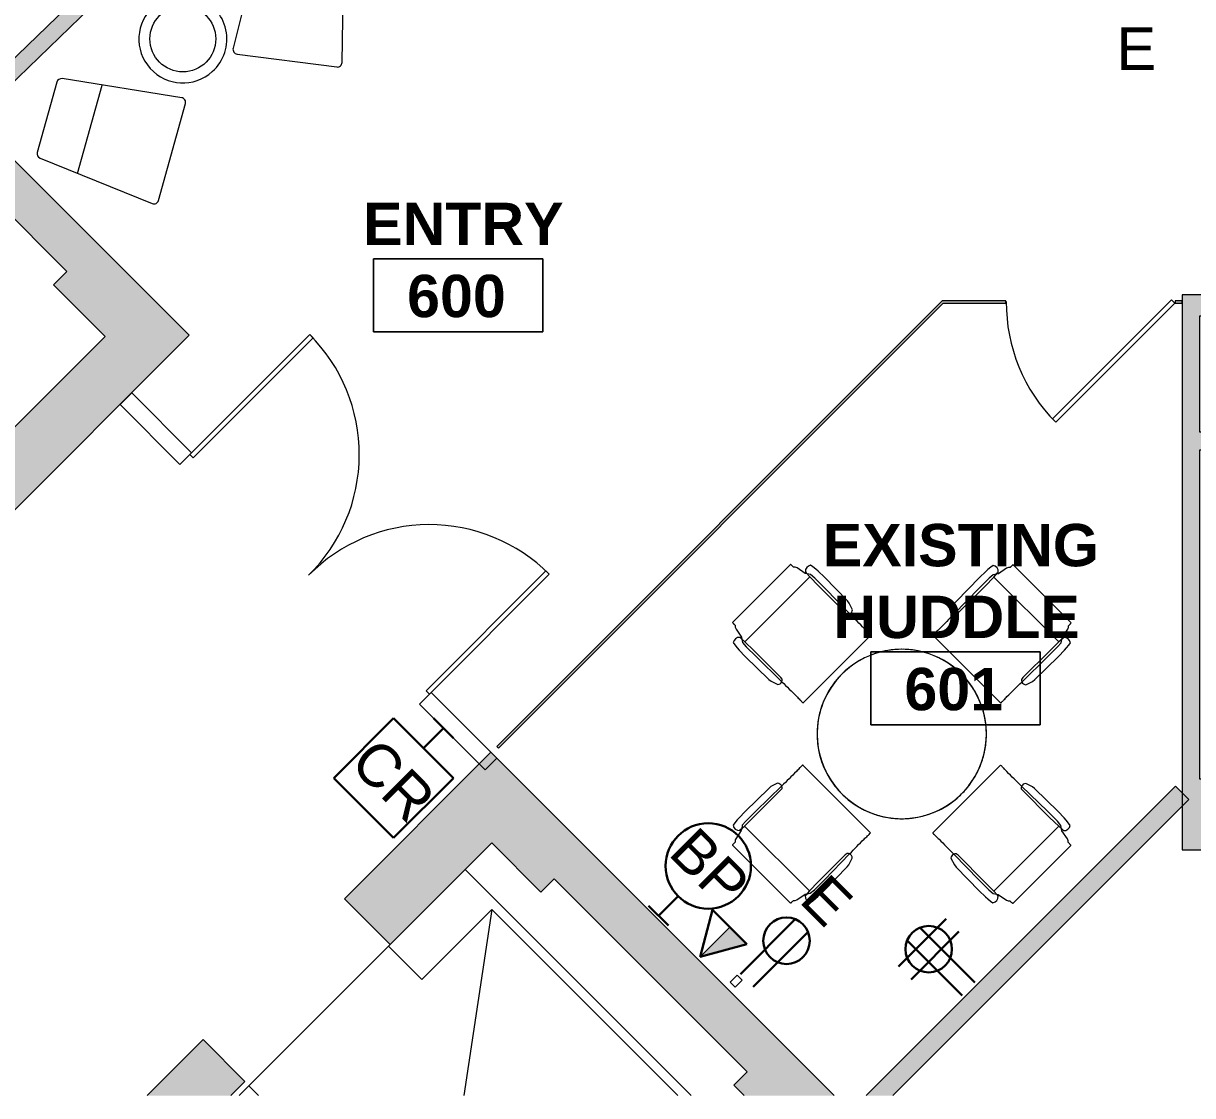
# Model space of a CAD drawing. Header units: inches. Extents: x 385 to 2249, y -1773 to -36.
# Drawn here: x 812.5 to 1061.1, y -1772.6 to -1544.8 of the extents above; entities that cross this region are included whole.
import ezdxf

# ---------------------------------------------------------------- set-up
doc = ezdxf.new("R2010")
doc.units = ezdxf.units.IN
doc.header["$MEASUREMENT"] = 0
for name, color, linetype, lineweight in [('A-ANNO-NOTE', 131, 'Continuous', 30), ('A-AREA-IDEN', 2, 'Continuous', 9), ('A-DETL', 90, 'Continuous', 9), ('A-DOOR', 31, 'Continuous', 13), ('A-WALL', 113, 'Continuous', 13), ('A-WALL-PATT', 111, 'Continuous', 13), ('E-ELEC-FIXT', 91, 'Continuous', 9), ('I-FURN', 30, 'Continuous', 9), ('I-WALL', 2, 'Continuous', 13)]:
    doc.layers.add(name, color=color, linetype=linetype, lineweight=lineweight)
doc.styles.add('Swis721 Lt BT', font='swissl.ttf', dxfattribs={"height": 9.000000000000002})
doc.styles.add('Swis721 Lt BT_B', font='', dxfattribs={"height": 8.999999999999991})
doc.styles.get('Swis721 Lt BT_B').set_extended_font_data('Swis721 Lt BT', bold=True)

# ---------------------------------------------------------------- blocks, each defined once
blk = doc.blocks.new('Walls 10 - Walls 10-5024447-Level 6 POWER _ SIGNAL')
at = {"layer": 'A-WALL', "lineweight": 9}
h = blk.add_hatch(color=7, dxfattribs=at)
h.paths.add_polyline_path([(1226.728588893021, -1742.890500106927), (1330.204015810632, -1742.890500106927), (1330.204015810632, -1718.890500106926), (1328.481585320897, -1718.890500106926), (1328.453847912416, -1602.446514010015), (1120.789588903711, -1602.446514010015), (1120.789588903711, -1606.946514010016), (1125.457215602626, -1606.946514010015), (1125.457215602626, -1613.446494810887), (1295.454015810631, -1613.446494810887), (1295.454015810631, -1705.422367361874), (1062.639057060287, -1705.422367361874), (1062.639057060288, -1635.391104591371), (1073.889057060284, -1635.39110459137), (1073.889057060284, -1606.946514010015), (1081.789588903711, -1606.946514010015), (1081.789588903711, -1602.446514010015), (1058.889057060288, -1602.446514010015), (1058.889057060288, -1708.282285062195), (1060.30327062266, -1709.696498624569), (1058.889057060288, -1711.110712186942), (1058.889057060288, -1720.422367361874), (1219.481585320899, -1720.422367361874), (1219.503839832074, -1742.890500106927), (1221.481585320897, -1742.890500106927)], flags=0)
h.paths.add_polyline_path([(1221.481585320897, -1736.890500106923), (1221.481585320896, -1718.890500106926), (1324.204015810632, -1718.890500106926), (1324.204015810632, -1736.890500106923), (1226.728588893021, -1736.890500106923)], flags=0)
h.paths.add_polyline_path([(1324.731585320898, -1706.922367361874), (1299.204015810631, -1706.922367361874), (1299.204015810631, -1615.946322018862), (1324.731585320898, -1615.946322018862)], flags=0)
h.paths.add_polyline_path([(1062.639057060288, -1631.641104591371), (1062.639057060288, -1606.946514010015), (1070.139057060284, -1606.946514010015), (1070.139057060284, -1631.64110459137)], flags=0)
h.paths.add_polyline_path([(1324.204015810632, -1612.196322018862), (1299.204015810631, -1612.196322018862), (1299.204015810631, -1606.946514010016), (1324.731585320898, -1606.946514010016), (1324.731585320898, -1612.196322018862)], flags=0)
at = {"layer": 'A-WALL', "color": 8, "lineweight": 20}
for p, q in [((1058.889057060286, -1602.446514010013), (1058.889057060286, -1720.422367361872)), ((1081.78958890371, -1602.446514010013), (1058.889057060286, -1602.446514010013)), ((1081.78958890371, -1606.946514010014), (1081.78958890371, -1602.446514010013)), ((1125.075222139082, -1602.446514010013), (1120.78958890371, -1602.446514010013)), ((1120.78958890371, -1602.446514010013), (1120.78958890371, -1606.946514010014)), ((1328.481585320896, -1602.446514010014), (1125.075222139082, -1602.446514010013)), ((1328.481585320896, -1718.890500106924), (1328.481585320896, -1602.446514010014)), ((1062.639057060286, -1631.641104591369), (1062.639057060286, -1606.946514010013)), ((1062.639057060286, -1606.946514010013), (1070.139057060283, -1606.946514010013)), ((1070.139057060283, -1606.946514010013), (1070.139057060283, -1631.641104591369)), ((1073.889057060283, -1635.391104591369), (1073.889057060283, -1606.946514010014)), ((1073.889057060283, -1606.946514010014), (1081.78958890371, -1606.946514010014)), ((1120.78958890371, -1606.946514010014), (1125.457215602624, -1606.946514010014)), ((1125.457215602624, -1606.946514010014), (1125.457215602624, -1613.446494810884)), ((1299.20401581063, -1612.196322018861), (1299.20401581063, -1606.946514010014)), ((1299.20401581063, -1606.946514010014), (1324.731585320896, -1606.946514010014)), ((1324.731585320896, -1606.946514010014), (1324.731585320896, -1612.196322018861)), ((1324.731585320896, -1612.196322018861), (1299.20401581063, -1612.196322018861)), ((1125.457215602624, -1613.446494810884), (1295.45401581063, -1613.446494810885)), ((1295.45401581063, -1613.446494810885), (1295.45401581063, -1705.422367361873)), ((1299.20401581063, -1706.922367361872), (1299.20401581063, -1615.946322018861)), ((1299.20401581063, -1615.946322018861), (1324.731585320896, -1615.946322018861)), ((1324.731585320896, -1615.946322018861), (1324.731585320896, -1706.922367361872)), ((1070.139057060283, -1631.641104591369), (1062.639057060286, -1631.641104591369)), ((1062.639057060286, -1705.422367361872), (1062.639057060286, -1635.391104591369)), ((1062.639057060286, -1635.391104591369), (1073.889057060283, -1635.391104591369)), ((1295.45401581063, -1705.422367361873), (1062.639057060286, -1705.422367361872)), ((1324.731585320896, -1706.922367361872), (1299.20401581063, -1706.922367361872)), ((1221.481585320896, -1736.890500106921), (1221.481585320896, -1718.890500106924)), ((1221.481585320896, -1718.890500106924), (1324.20401581063, -1718.890500106924)), ((1324.20401581063, -1718.890500106924), (1324.20401581063, -1736.890500106921)), ((1330.20401581063, -1718.890500106924), (1328.481585320896, -1718.890500106924)), ((1330.20401581063, -1742.890500106925), (1330.20401581063, -1718.890500106924)), ((1058.889057060286, -1720.422367361872), (1062.639057060286, -1720.422367361872)), ((1062.639057060286, -1720.422367361872), (1219.481585320896, -1720.422367361872)), ((1219.481585320896, -1720.422367361872), (1219.481585320896, -1742.890500106925)), ((1324.20401581063, -1736.890500106921), (1221.481585320896, -1736.890500106921)), ((1219.481585320896, -1742.890500106925), (1330.20401581063, -1742.890500106925))]:
    blk.add_line(p, q, dxfattribs=at)
at = {"layer": 'A-WALL', "lineweight": 9}
for p, q in [((1081.78958890371, -1602.446514010013), (1120.78958890371, -1602.446514010013)), ((1120.78958890371, -1606.946514010014), (1081.78958890371, -1606.946514010014))]:
    blk.add_line(p, q, dxfattribs=at)
blk = doc.blocks.new('Walls 27 - Walls 27-5057189-Level 6 POWER _ SIGNAL')
at = {"layer": 'A-WALL', "lineweight": 9}
blk.add_hatch(color=7, dxfattribs=at).paths.add_polyline_path([(540.0925159874893, -1772.637812262572), (541.2780831193298, -1772.637812262572), (766.2615668435, -1547.654328538402), (777.5752753424845, -1558.968037037386), (780.4037024672288, -1556.139609912642), (821.7694650840562, -1597.50537252947), (818.9410379593122, -1600.333799654214), (829.901177150289, -1611.293938845191), (795.2529448721546, -1645.942171123325), (804.0917796369858, -1654.781005888157), (847.8125793073053, -1611.060206217838), (807.7462220185754, -1570.993848929108), (809.9872403028437, -1568.75283064484), (769.4435375061835, -1528.209127848179), (743.9002067089164, -1553.752458645446), (746.3749674731907, -1556.227219409721), (529.9643746203387, -1772.637812262572)], flags=0)
at = {"layer": 'A-WALL', "color": 8, "lineweight": 20}
for p, q in [((780.4037024672281, -1556.13960991264), (821.7694650840555, -1597.505372529468)), ((847.8125793073043, -1611.060206217836), (807.7462220185744, -1570.993848929106)), ((821.7694650840555, -1597.505372529468), (818.9410379593112, -1600.333799654212)), ((818.9410379593112, -1600.333799654212), (829.9011771502879, -1611.293938845189)), ((829.9011771502879, -1611.293938845189), (795.2529448721539, -1645.942171123323)), ((804.0917796369852, -1654.781005888155), (847.8125793073043, -1611.060206217836))]:
    blk.add_line(p, q, dxfattribs=at)
blk = doc.blocks.new('Walls 31 - Walls 28-5058252-Level 6 POWER _ SIGNAL')
at = {"layer": 'A-WALL', "lineweight": 9}
blk.add_hatch(color=7, dxfattribs=at).paths.add_polyline_path([(686.1487817178977, -1777.644945280406), (697.0897798358418, -1777.644945280406), (700.087886697128, -1774.64683841912), (691.1851760169134, -1765.744127738905), (679.2843584754122, -1777.644945280406)], flags=0)
at = {"layer": 'A-WALL', "color": 8, "lineweight": 20}
for p, q in [((691.1851760169111, -1765.7441277389), (679.28435847541, -1777.644945280401)), ((700.087886697126, -1774.646838419115), (691.1851760169111, -1765.7441277389)), ((697.0897798358399, -1777.644945280401), (700.087886697126, -1774.646838419115))]:
    blk.add_line(p, q, dxfattribs=at)
blk = doc.blocks.new('Walls 32 - Walls 32-5059790-Level 6 POWER _ SIGNAL')
at = {"layer": 'A-WALL', "lineweight": 9}
blk.add_hatch(color=7, dxfattribs=at).paths.add_polyline_path([(969.4167507843882, -1772.637812262572), (984.8808553295439, -1772.637812262572), (911.9255542107016, -1699.682511143729), (880.8128558384938, -1730.795209515936), (890.5354665333148, -1740.517820210758), (912.102340463227, -1718.950946280846), (922.5348242133961, -1729.383430031015), (925.3632513381468, -1726.555002906264), (966.3727859192959, -1767.564537487414), (963.5443587945458, -1770.392964612165), (965.7892064449527, -1772.637812262572), (966.3727859192959, -1772.637812262572)], flags=0)
at = {"layer": 'A-WALL', "color": 8, "lineweight": 20}
for p, q in [((911.9255542107006, -1699.682511143727), (880.8128558384924, -1730.795209515935)), ((984.880855329543, -1772.63781226257), (911.9255542107006, -1699.682511143727)), ((890.5354665333138, -1740.517820210756), (912.102340463226, -1718.950946280844)), ((912.102340463226, -1718.950946280844), (922.534824213395, -1729.383430031013)), ((922.534824213395, -1729.383430031013), (925.3632513381456, -1726.555002906263)), ((925.3632513381456, -1726.555002906263), (966.372785919295, -1767.564537487412)), ((880.8128558384924, -1730.795209515935), (890.5354665333138, -1740.517820210756)), ((966.372785919295, -1767.564537487412), (963.5443587945446, -1770.392964612163)), ((963.5443587945446, -1770.392964612163), (965.7892064449517, -1772.63781226257))]:
    blk.add_line(p, q, dxfattribs=at)
blk = doc.blocks.new('Double Glass Door - Full Rail - Long Pull-5136814-Level 6 POWER _ SIGNAL')
at = {"layer": 'A-DOOR', "lineweight": 20}
for p, q in [((-36.00000000000003, 37.26417237321095), (-35.00000000000003, 37.26417237321095)), ((-36.00000000000009, 1.749999999999795), (-36.00000000000003, 37.26417237321095)), ((-35.00000000000003, 37.26417237321095), (-35.00000000000009, 1.264172373210957)), ((34.99999999999984, 37.26417237321095), (34.99999999999989, 1.264172373210952)), ((35.99999999999984, 37.26417237321095), (34.99999999999984, 37.26417237321095)), ((35.99999999999989, 1.749999999999792), (35.99999999999984, 37.26417237321095)), ((-35.00000000000009, 1.264172373210957), (-36.00000000000009, 1.264172373210959)), ((34.99999999999989, 1.264172373210954), (35.99999999999989, 1.264172373210957))]:
    blk.add_line(p, q, dxfattribs=at)
at = {"layer": 'A-DOOR', "lineweight": 9}
for centre, start, end in [((-36.00000000000009, 1.26417237320963), 359.4999999999998, 89.9999999999999), ((35.99999999999989, 1.264172373209627), 90.00000000000011, 180.4999999999995)]:
    blk.add_arc(centre, 36, start, end, dxfattribs=at)
blk = doc.blocks.new('F - CONF TABLE _ROUND-4 CHAIRS_ - Lam 30Dia Single-Column Base-5184442-Level 6 POWER _ SIGNAL')
at = {"layer": 'I-FURN'}
for p, q in [((-8.938494818114522, 44.91267225428339), (-26.36791600299636, 44.9126722542835)), ((-26.83029580766459, 43.43060428357799), (-27.2313665222766, 41.3641369329651)), ((-26.67866247619396, 43.80825512229125), (-26.83029580766459, 43.43060428357799)), ((-26.42309417741677, 44.07096447710584), (-26.67866247619396, 43.80825512229125)), ((-8.627748344918434, 43.80825512229119), (-8.883316643695613, 44.07096447710579)), ((-8.553369262039016, 43.66836841265169), (-8.627748344918434, 43.80825512229119)), ((-8.476115013445286, 43.43060428357791), (-8.553369262039016, 43.66836841265169)), ((-8.075044298832424, 41.36413693296052), (-8.476115013445282, 43.4306042835779)), ((-29.48811620370309, 39.78354412680861), (-29.53508534137729, 37.92398945467717)), ((-29.45425509646474, 40.42965254242147), (-29.48811620370308, 39.78354412680886)), ((-29.38686736850567, 41.19989779755779), (-29.45425509646473, 40.4296525424215)), ((-29.27943604024369, 41.80917113638732), (-29.38686736850567, 41.19989779755777)), ((-27.86294646968935, 40.43459220791742), (-27.96518057817756, 39.26605100077106)), ((-27.46060165013659, 41.02675398600678), (-27.86294646968935, 40.43459220791742)), ((-27.48136652227746, 41.3641369329605), (-27.4998032037958, 41.59065969999568)), ((-27.41377430870403, 40.2003018359754), (-27.48136652227745, 41.36413693296041)), ((-27.2313665222766, 41.3641369329651), (-27.46060165013659, 41.02675398600678)), ((-27.37227551956853, 37.5158607763132), (-27.41377430870403, 40.20030183597532)), ((-27.41377430870399, 40.20030183597234), (-7.892636512405864, 40.20030183597544)), ((-7.846726077350335, 41.02810346755309), (-8.075044298832424, 41.36413693296052)), ((-7.892636512405857, 40.20030183597524), (-7.934135301541386, 37.51586077631311)), ((-7.825044298832418, 41.36413693296041), (-7.892636512405856, 40.20030183597531)), ((-7.443464351422731, 40.43459220791733), (-7.846726077350335, 41.02810346755309)), ((-7.80660761731408, 41.59065969999559), (-7.825044298832418, 41.36413693296039)), ((-7.341230242934533, 39.26605100077097), (-7.443464351422731, 40.43459220791733)), ((-5.919543452604207, 41.19989779755768), (-6.026974780866184, 41.80917113638721)), ((-5.852155724645141, 40.42965254242124), (-5.919543452604207, 41.19989779755767)), ((-5.818294617406841, 39.78354412680934), (-5.852155724645151, 40.42965254242138)), ((-5.771325479732625, 37.92398945467706), (-5.818294617406808, 39.78354412680859)), ((-29.53508534137729, 37.92398945467641), (-29.44019885203766, 30.92463258749654)), ((-27.96518057817756, 39.26605100077107), (-27.96518057817756, 36.26605100077217)), ((-27.37227551956853, 29.43184536898049), (-27.37227551956852, 37.51586077631573)), ((-7.934135301541397, 37.51586077631565), (-7.934135301541461, 29.4318453689804)), ((-7.341230242934552, 36.2660510007721), (-7.341230242934531, 39.26605100077097)), ((-5.866211969072316, 30.92463258749644), (-5.771325479732617, 37.92398945467638)), ((-27.96518057817758, 36.26605100077212), (-27.85803274036103, 28.604800361963)), ((-7.448378080751112, 28.60480036196605), (-7.341230242934659, 36.26605100076332)), ((-29.44019885203766, 30.92463258749655), (-29.3779440910518, 30.33231810246657)), ((-29.3779440910518, 30.33231810246658), (-28.88830678748979, 28.82536943410687)), ((-6.418104033620206, 28.82536943410676), (-5.928466730058177, 30.33231810246647)), ((-5.928466730058179, 30.33231810246646), (-5.866211969072316, 30.92463258749643)), ((-27.42453975120235, 28.93458442129636), (-27.37227551956853, 29.43184536898049)), ((-7.934135301541459, 29.4318453689804), (-7.881871069907636, 28.93458442129627)), ((-27.82380874504265, 22.27541804967023), (-7.482602076070001, 22.2754180496701)), ((-56.13742369072461, 14.51795652504309), (-56.74669702955415, 14.41052519678111)), ((-56.52818559316253, 12.63089236033322), (-56.30166282612733, 12.61245567881488)), ((-56.30166282612735, 12.61245567881488), (-55.13782772914224, 12.54486346524144)), ((-55.96562936072004, 12.59077390029696), (-56.30166282612747, 12.36245567881487)), ((-55.36717843558818, 14.58534425300216), (-56.13742369072461, 14.51795652504309)), ((-55.37211810108428, 12.99403562622456), (-55.96562936072004, 12.59077390029696)), ((-54.20357689393791, 13.09626973471276), (-55.37211810108428, 12.99403562622456)), ((-54.72107001997628, 14.61920536024046), (-55.36717843558832, 14.58534425300215)), ((-55.13782772914217, 12.54486346524144), (-52.45338666948005, 12.50336467610592)), ((-55.13782772913927, -6.976274331056701), (-55.13782772914239, 12.54486346524142)), ((-52.861515347844, 14.66617449791468), (-54.72107001997552, 14.61920536024049)), ((-51.20357689393906, 13.09626973471274), (-54.20357689393791, 13.09626973471276)), ((-45.86215848066338, 14.57128800857499), (-52.86151534784332, 14.66617449791469)), ((-52.45338666948258, 12.5033646761059), (-44.36937126214734, 12.50336467610585)), ((-43.54232625513301, 12.98912189689618), (-51.20357689393026, 13.09626973471264)), ((-45.26984399563339, 14.50903324758913), (-45.86215848066337, 14.57128800857499)), ((-43.7628953272737, 14.0193959440271), (-45.26984399563341, 14.50903324758913)), ((-44.36937126214733, 12.50336467610585), (-43.8721103144632, 12.55562890773967)), ((-37.21294394283716, -7.386308767395344), (-37.21294394283705, 12.9548979015773)), ((1.83789221608231, 12.8863087077885), (1.83789221608215, -7.454897961184147)), ((15.8285251671842, 13.0276805409234), (8.167274528375087, 12.92053270310687)), ((9.894792268878664, 14.44044405379764), (8.387843600518952, 13.95080675023563)), ((8.497058587708437, 12.4870397139482), (8.99431953539257, 12.43477548231437)), ((8.994319535392574, 12.43477548231437), (17.0783349427278, 12.43477548231434)), ((10.48710675390863, 14.5026988147835), (9.894792268878659, 14.44044405379764)), ((17.4864636210885, 14.59758530412312), (10.48710675390862, 14.5026988147835)), ((18.82852516718315, 13.02768054092338), (15.82852516718424, 13.02768054092339)), ((17.07833494272528, 12.43477548231435), (19.7627760023874, 12.47627427144985)), ((19.3460182932207, 14.55061616644891), (17.48646362108925, 14.59758530412311)), ((19.9970663743295, 12.92544643243516), (18.82852516718315, 13.02768054092338)), ((19.99212670883355, 14.51675505921056), (19.34601829322095, 14.55061616644891)), ((19.76277600238748, 12.47627427144986), (20.92661109937249, 12.54386648502327)), ((19.76277600238442, 12.47627427144981), (19.76277600238748, -7.044863524848314)), ((20.76237196396987, 14.44936733125149), (19.99212670883358, 14.51675505921055)), ((20.58922815241887, 12.52310161288241), (19.9970663743295, 12.92544643243516)), ((20.92661109937717, 12.29386648502241), (20.58922815241887, 12.52310161288241)), ((21.3716453027994, 14.34193600298951), (20.76237196396985, 14.44936733125149)), ((20.92661109937258, 12.54386648502328), (21.15313386640776, 12.56230316654162)), ((-59.85019814745034, 11.49900515953276), (-59.85019814745043, -5.930416025349067)), ((-58.74578101545814, 11.80975163272885), (-59.00849037027273, 11.55418333395167)), ((-58.60589430581864, 11.88413071560827), (-58.74578101545814, 11.80975163272885)), ((-58.36813017674485, 11.961384964202), (-58.60589430581864, 11.88413071560827)), ((-56.30166282612747, 12.36245567881487), (-58.36813017674485, 11.96138496420201)), ((22.99307844999007, 11.89279577041041), (20.92661109937717, 12.29386648502241)), ((23.37072928870333, 11.74116243893977), (22.99307844999007, 11.89279577041041)), ((23.63343864351792, 11.48559414016258), (23.37072928870333, 11.74116243893978)), ((24.47514642069544, -5.999005219139667), (24.47514642069558, 11.43041596574216)), ((-59.00849037027277, -5.985594199769485), (-58.74578101545818, -6.241162498546675)), ((-58.74578101545818, -6.241162498546673), (-58.36813017674493, -6.392795830017303)), ((-58.36813017674493, -6.392795830017303), (-56.30166282613203, -6.793866544629309)), ((-56.30166282612741, -7.043866544630158), (-56.5281855931626, -7.062303226148496)), ((-56.30166282613203, -6.793866544629307), (-55.96427987917372, -7.023101672489302)), ((-55.13782772914232, -6.976274331056733), (-56.30166282612733, -7.043866544630153)), ((-55.96427987917372, -7.023101672489302), (-55.37211810108435, -7.425446492042057)), ((-55.37211810108435, -7.425446492042057), (-54.203576893938, -7.527680600530265)), ((-52.45338666948012, -6.934775541921224), (-55.13782772914224, -6.976274331056731)), ((-44.36937126214742, -6.934775541921219), (-52.45338666948265, -6.934775541921214)), ((-51.20357689393904, -7.527680600530283), (-43.54232625512994, -7.420532762713733)), ((-43.87211031446328, -6.987039773555048), (-44.36937126214741, -6.934775541921222)), ((8.994319535392446, -7.003364735712696), (8.497058587708313, -7.05562896734652)), ((17.0783349427277, -7.003364735712774), (8.99431953539245, -7.003364735712696)), ((19.76277600238728, -7.044863524848319), (17.07833494272516, -7.003364735712784)), ((20.92661109937246, -7.112455738421761), (19.76277600238735, -7.04486352484832)), ((19.99706637432937, -7.494035685831451), (20.59057763396514, -7.090773959903848)), ((20.59057763396514, -7.090773959903848), (20.92661109937257, -6.862455738421756)), ((20.92661109937257, -6.862455738421756), (22.99307844998995, -6.461385023808903)), ((21.15313386640763, -7.130892419940098), (20.92661109937244, -7.11245573842176)), ((22.99307844998995, -6.461385023808901), (23.23084257906374, -6.384130775215169)), ((23.23084257906374, -6.384130775215169), (23.37072928870324, -6.309751692335752)), ((23.37072928870324, -6.309751692335752), (23.63343864351783, -6.054183393558573)), ((-56.74669702955423, -8.84193606259639), (-56.1374236907247, -8.949367390858374)), ((-56.1374236907247, -8.949367390858374), (-55.36717843558841, -9.016755118817432)), ((-55.36717843558839, -9.01675511881744), (-54.72107001997579, -9.050616226055782)), ((-54.72107001997554, -9.050616226055787), (-52.86151534784408, -9.097585363729982)), ((-54.203576893938, -7.527680600530267), (-51.2035768939391, -7.527680600530268)), ((-52.86151534784333, -9.097585363729989), (-45.86215848066345, -9.002698874390353)), ((-45.86215848066347, -9.002698874390353), (-45.26984399563349, -8.940444113404494)), ((-45.2698439956335, -8.940444113404494), (-43.76289532727379, -8.450806809842478)), ((8.167274528378098, -7.489121956503048), (15.82852516717536, -7.596269794319515)), ((8.387843600518808, -8.519396003633949), (9.89479226887851, -9.009033307195981)), ((9.894792268878504, -9.00903330719598), (10.48710675390847, -9.071288068181845)), ((10.48710675390849, -9.071288068181845), (17.48646362108843, -9.166174557521554)), ((15.82852516718415, -7.596269794319621), (18.82852516718302, -7.596269794319648)), ((17.4864636210891, -9.166174557521547), (19.34601829322063, -9.119205419847367)), ((18.82852516718302, -7.596269794319645), (19.99706637432937, -7.494035685831451)), ((19.34601829322138, -9.119205419847333), (19.99212670883342, -9.085344312609026)), ((19.99212670883329, -9.085344312609035), (20.76237196396971, -9.017956584649971)), ((20.76237196396972, -9.017956584649971), (21.37164530279926, -8.910525256387995)), ((-7.551191269858744, -16.77541810927702), (-27.89239793883139, -16.77541810927694)), ((-29.44653328484319, -24.83231816207331), (-29.50878804582905, -25.42463264710328)), ((-28.95689598128117, -23.32536949371361), (-29.44653328484319, -24.83231816207331)), ((-27.92662193415026, -23.10480042157289), (-28.0337697719667, -30.76605106037016)), ((-27.44086471335991, -23.93184542858724), (-27.49312894499374, -23.43458448090311)), ((-27.44086471335996, -32.0158608359225), (-27.44086471335991, -23.93184542858724)), ((-7.950460263699018, -23.43458448090315), (-8.002724495332844, -23.93184542858728)), ((-8.002724495332846, -23.93184542858728), (-8.002724495332838, -32.01586083592252)), ((-7.40981943672378, -30.76605106037891), (-7.516967274540344, -23.1048004215698)), ((-5.997055923849568, -24.83231816207337), (-6.486693227411591, -23.32536949371366)), ((-5.934801162863713, -25.42463264710333), (-5.997055923849568, -24.83231816207336)), ((-29.50878804582905, -25.42463264710329), (-29.60367453516874, -32.42398951428323)), ((-5.83991467352406, -32.4239895142832), (-5.934801162863713, -25.42463264710332)), ((-28.0337697719668, -30.76605106037894), (-28.03376977196682, -33.76605106037781)), ((-27.48236350249549, -34.70030189558208), (-27.44086471335997, -32.01586083591996)), ((-8.002724495332828, -32.01586083591999), (-7.961225706197316, -34.70030189558211)), ((-7.409819436723791, -33.76605106037786), (-7.409819436723794, -30.76605106037895)), ((-29.60367453516873, -32.42398951428391), (-29.55670539749454, -34.28354418641544)), ((-29.55670539749451, -34.28354418641619), (-29.5228442902562, -34.92965260202823)), ((-28.03376977196682, -33.76605106037781), (-27.93153566347861, -34.93459226752417)), ((-27.54995571606893, -35.86413699256725), (-27.48236350249549, -34.70030189558216)), ((-7.961225706197355, -34.70030189557913), (-27.48236350249548, -34.70030189558229)), ((-7.961225706197314, -34.70030189558219), (-7.893633492623891, -35.8641369925672)), ((-7.512053545211999, -34.93459226752421), (-7.409819436723793, -33.76605106037785)), ((-5.920744918436607, -34.92965260202825), (-5.886883811198268, -34.28354418641565)), ((-5.886883811198262, -34.2835441864154), (-5.839914673524068, -32.42398951428395)), ((-29.52284429025621, -34.92965260202809), (-29.45545656229714, -35.69989785716452)), ((-29.45545656229714, -35.69989785716452), (-29.34802523403516, -36.30917119599405)), ((-27.93153566347861, -34.93459226752417), (-27.52827393755101, -35.52810352715994)), ((-27.56839239758726, -36.09065975960243), (-27.54995571606893, -35.86413699256724)), ((-27.52827393755101, -35.52810352715994), (-27.29995571606892, -35.86413699256737)), ((-27.29995571606892, -35.86413699256737), (-26.89888500145605, -37.93060434318473)), ((-8.544704207236748, -37.93060434318478), (-8.143633492624744, -35.86413699257189)), ((-8.143633492624746, -35.86413699257189), (-7.914398364764753, -35.52675404561358)), ((-7.914398364764753, -35.52675404561358), (-7.512053545211999, -34.93459226752421)), ((-7.893633492623886, -35.86413699256729), (-7.875196811105548, -36.09065975960247)), ((-6.095563974657653, -36.3091711959941), (-5.988132646395673, -35.69989785716456)), ((-5.988132646395673, -35.69989785716457), (-5.920744918436615, -34.92965260202828)), ((-26.89888500145605, -37.93060434318474), (-26.82163075286232, -38.16836847225852)), ((-26.82163075286232, -38.16836847225853), (-26.7472516699829, -38.30825518189803)), ((-26.7472516699829, -38.30825518189803), (-26.49168337120572, -38.57096453671262)), ((-26.43650519678681, -39.41267231389023), (-9.00708401190498, -39.4126723138903)), ((-8.951905837484565, -38.57096453671264), (-8.696337538707374, -38.30825518189804)), ((-8.696337538707375, -38.30825518189804), (-8.544704207236748, -37.93060434318478))]:
    blk.add_line(p, q, dxfattribs=at)
for centre, radius, start, end in [((-28.50704894335621, 40.74353034442529), 1.31612010277623, 40.06502453414981, 125.9349754658499), ((-6.799361877753667, 40.74353034442518), 1.316120102776236, 54.06502453414942, 139.9349754658491), ((-28.16725747254231, 29.67689739341926), 1.115801048609, 229.7430362106179, 286.0891375393871), ((-28.08429425550603, 29.3520154628694), 0.7807206161090826, 286.8466483188398, 327.6781920675713), ((-7.222116565603963, 29.35201546286929), 0.7807206161090688, 212.3218079324266, 253.1533516811584), ((-7.139153348567666, 29.67689739341914), 1.115801048608982, 253.9108624606108, 310.256963789381), ((-17.68752586337721, 2.749999970196568), 18.00000000000001, 359.9999999999994, 179.9999999999996), ((-17.68752586337721, 2.749999970196566), 18, 94.73684210526268, 151.5789473684204), ((-17.68752586337721, 2.749999970196566), 17.99999999999999, 104.2105263157894, 113.6842105263157), ((-17.68752586337721, 2.749999970196566), 17.99999999999999, 94.73684210526308, 104.2105263157894), ((-17.68752586337721, 2.749999970196566), 17.99999999999999, 28.42105263157863, 94.73684210526268), ((-17.68752586337721, 2.749999970196566), 18, 85.26315789473678, 94.73684210526308), ((-17.68752586337721, 2.749999970196566), 18, 75.78947368421049, 85.26315789473678), ((-17.68752586337721, 2.749999970196566), 18, 66.31578947368422, 75.78947368421049), ((-17.68752586337721, 2.749999970196566), 17.99999999999999, 123.157894736842, 132.6315789473683), ((-17.68752586337721, 2.749999970196566), 17.99999999999999, 113.6842105263157, 123.157894736842), ((-17.68752586337721, 2.749999970196566), 18.00000000000001, 56.84210526315796, 66.31578947368423), ((-17.68752586337721, 2.749999970196566), 18.00000000000001, 47.36842105263167, 56.84210526315796), ((-17.68752586337721, 2.749999970196566), 17.99999999999999, 132.6315789473683, 151.5789473684208), ((-17.68752586337721, 2.749999970196566), 18.00000000000001, 37.89473684210542, 47.36842105263168), ((-55.68105623759212, 13.63813809989363), 1.316120102776237, 144.0650245341496, 229.9349754658486), ((-44.28954135603622, 13.21538341204334), 0.7807206161090675, 302.3218079324268, 343.1533516811588), ((-44.61442328658608, 13.29834662907964), 1.115801048608982, 343.9108624606108, 40.25696378938125), ((-17.68752586337721, 2.749999970196566), 18.00000000000001, 28.42105263157913, 37.89473684210543), ((9.239371559831339, 13.22975743528816), 1.115801048608998, 139.7430362106182, 196.089137539387), ((8.914489629281478, 13.14679421825187), 0.7807206161090776, 196.8466483188396, 237.6781920675712), ((20.30600451083737, 13.56954890610204), 1.316120102776235, 310.0650245341494, 35.93497546584958), ((-17.68752586337721, 2.749999970196566), 18.00000000000001, 151.5789473684203, 161.052631578946), ((-17.68752586337721, 2.749999970196566), 17.99999999999999, 151.5789473684208, 161.0526315789465), ((-17.68752586337721, 2.749999970196566), 18, 9.473684210526104, 28.42105263157866), ((-17.68752586337721, 2.749999970196566), 18.00000000000001, 18.94736842105285, 28.42105263157913), ((-17.68752586337721, 2.749999970196566), 18.00000000000001, 161.0526315789466, 179.9999999999993), ((-17.68752586337721, 2.749999970196566), 17.99999999999999, 161.0526315789471, 170.5263157894734), ((-17.68752586337721, 2.749999970196566), 18.00000000000001, 9.473684210526562, 18.94736842105284), ((-17.68752586337721, 2.749999970196566), 17.99999999999998, 170.5263157894734, 179.9999999999997), ((-17.68752586337721, 2.749999970196566), 18.00000000000001, 359.9999999999994, 9.473684210526063), ((-17.68752586337721, 2.749999970196566), 18, 1.865925413125265e-13, 9.473684210526562), ((-17.68752586337721, 2.749999970196563), 18.00000000000001, 179.9999999999999, 359.9999999999994), ((-17.68752586337721, 2.749999970196566), 18.00000000000001, 179.9999999999999, 217.8947368421052), ((-17.68752586337721, 2.749999970196566), 18.00000000000001, 180, 189.4736842105264), ((-17.68752586337721, 2.749999970196566), 17.99999999999999, 217.8947368421048, 359.9999999999994), ((-17.68752586337721, 2.749999970196566), 17.99999999999999, 350.5263157894736, 2.226388277024462e-13), ((-17.68752586337721, 2.749999970196566), 18.00000000000001, 189.4736842105264, 208.421052631579), ((-17.68752586337721, 2.749999970196566), 17.99999999999999, 341.0526315789472, 350.5263157894735), ((-17.68752586337721, 2.749999970196566), 17.99999999999999, 331.5789473684209, 341.0526315789472), ((-55.6810562375922, -8.069548965708917), 1.316120102776241, 130.0650245341498, 215.9349754658492), ((-44.28954135603632, -7.646794277858721), 0.7807206161090782, 16.84664831884007, 57.67819206757151), ((-44.61442328658618, -7.729757494895006), 1.115801048609005, 319.743036210618, 16.08913753938759), ((-17.68752586337721, 2.749999970196566), 18.00000000000002, 208.421052631579, 217.8947368421053), ((-17.68752586337721, 2.749999970196566), 17.99999999999999, 322.1052631578946, 331.5789473684209), ((8.914489629281338, -7.715383471650193), 0.7807206161090706, 122.3218079324271, 163.1533516811589), ((20.30600451083723, -8.13813815950051), 1.31612010277624, 324.065024534149, 49.9349754658492), ((-17.68752586337721, 2.749999970196566), 18.00000000000001, 217.8947368421053, 227.3684210526316), ((-17.68752586337721, 2.749999970196566), 17.99999999999999, 312.6315789473683, 322.1052631578946), ((9.239371559831188, -7.798346688686491), 1.115801048608983, 163.910862460611, 220.2569637893808), ((-17.68752586337721, 2.749999970196566), 18.00000000000001, 227.3684210526316, 246.3157894736842), ((-17.68752586337721, 2.749999970196566), 17.99999999999999, 293.6842105263157, 303.1578947368421), ((-17.68752586337721, 2.749999970196566), 17.99999999999999, 303.1578947368421, 312.6315789473683), ((-17.68752586337721, 2.749999970196566), 18.00000000000001, 246.3157894736841, 255.7894736842104), ((-17.68752586337721, 2.749999970196566), 18, 255.7894736842104, 265.2631578947368), ((-17.68752586337721, 2.749999970196566), 17.99999999999999, 274.7368421052631, 284.2105263157894), ((-17.68752586337721, 2.749999970196566), 17.99999999999999, 284.2105263157894, 293.6842105263157), ((-17.68752586337721, 2.749999970196566), 18, 265.2631578947368, 274.7368421052631), ((-28.23584666633371, -24.17689745302599), 1.115801048608982, 73.91086246061109, 130.2569637893812), ((-28.15288344929741, -23.85201552247613), 0.7807206161090675, 32.32180793242708, 73.15335168115922), ((-7.290705759395345, -23.85201552247619), 0.7807206161090786, 106.8466483188403, 147.678192067572), ((-7.20774254235906, -24.17689745302605), 1.115801048608997, 49.74303621061841, 106.0891375393876), ((-28.57563813714767, -35.24353040403203), 1.316120102776235, 234.065024534149, 319.9349754658488), ((-6.867951071545128, -35.24353040403208), 1.316120102776234, 220.0650245341494, 305.9349754658494)]:
    blk.add_arc(centre, radius, start, end, dxfattribs=at)
for points, knots in [([(-26.36791600299126, 44.91267225429443), (-26.37102433050056, 44.90745506521419), (-26.37711303623179, 44.89016675350737), (-26.38595436214652, 44.84323340856377), (-26.39422760983915, 44.77661641646952), (-26.40176962488276, 44.69173419290014), (-26.40840640975046, 44.59047465834463), (-26.41585412582033, 44.43674731318858), (-26.42094505968291, 44.25942527070026), (-26.42272304903528, 44.11882416333292), (-26.42309417741677, 44.07096447710584)], [0, 0, 0, 0, 0.1111111111111111, 0.2222222222222222, 0.3333333333333333, 0.4444444444444444, 0.5555555555555556, 0.6666666666666666, 0.8888888888888888, 1, 1, 1, 1]), ([(-8.883316643695613, 44.0709644771058), (-8.884801157221478, 44.26240322199873), (-8.892671087172205, 44.53465793876001), (-8.909426270944957, 44.75444371454022), (-8.920456305924848, 44.84322717245107), (-8.929297828599529, 44.89016853522089), (-8.935386490605513, 44.9074550651985), (-8.938494818114526, 44.91267225428339)], [0, 0, 0, 0, 0.4444444444444444, 0.6666666666666666, 0.7777777777777778, 0.8888888888888888, 1, 1, 1, 1]), ([(-27.86709626845363, 23.21553017772656), (-27.86885565080278, 23.13760493625826), (-27.87057814130479, 22.97514989813088), (-27.86668832346988, 22.64809703233293), (-27.85027083880697, 22.35114116109538), (-27.83183724161908, 22.27557689228806), (-27.82380874504265, 22.27541804967017)], [0, 0, 0, 0, 0.1818181818181818, 0.3636363636363636, 0.7272727272727273, 1, 1, 1, 1]), ([(-7.482602076070001, 22.2754180496701), (-7.479925910544506, 22.2754709972094), (-7.474664627797382, 22.28249329528058), (-7.466937841716987, 22.31415388130889), (-7.459700214290784, 22.36580781642748), (-7.453143867896074, 22.4359511417316), (-7.447472453736726, 22.52248694213057), (-7.441312528613201, 22.65617389790319), (-7.43566322411313, 22.88968076644234), (-7.436675479135352, 23.09864231553022), (-7.43931455265916, 23.21553017773289)], [0, 0, 0, 0, 0.09090909090909091, 0.1818181818181818, 0.2727272727272727, 0.3636363636363636, 0.4545454545454545, 0.5454545454545454, 0.7272727272727273, 1, 1, 1, 1]), ([(-37.21294394283705, 12.9548979015773), (-37.21299689037635, 12.9575740671028), (-37.22001918844752, 12.96283534984992), (-37.25167977447583, 12.97056213593031), (-37.30333370959444, 12.97779976335653), (-37.37347703489856, 12.98435610975124), (-37.46001283529751, 12.99002752391057), (-37.59369979107012, 12.9961874490341), (-37.82720665960929, 13.00183675353418), (-38.03616820869717, 13.00082449851196), (-38.15305607089984, 12.99818542498815)], [0, 0, 0, 0, 0.09090909090909091, 0.1818181818181818, 0.2727272727272727, 0.3636363636363636, 0.4545454545454545, 0.5454545454545454, 0.7272727272727273, 1, 1, 1, 1]), ([(2.778004344138643, 12.92959623119947), (2.700079102670341, 12.93135561354863), (2.537624064542957, 12.93307810405064), (2.21057119874502, 12.92918828621574), (1.913615327507479, 12.91277080155281), (1.838051058700129, 12.89433720436495), (1.837892216082244, 12.8863087077885)], [0, 0, 0, 0, 0.1818181818181818, 0.3636363636363636, 0.7272727272727273, 1, 1, 1, 1]), ([(-59.00849037027275, 11.55418333395167), (-59.19992911516568, 11.55269882042581), (-59.47218383192696, 11.54482889047508), (-59.69196960770716, 11.52807370670233), (-59.780753065618, 11.51704367172244), (-59.82769442838784, 11.50820214904775), (-59.84498095836544, 11.50211348704178), (-59.85019814745034, 11.49900515953276)], [0, 0, 0, 0, 0.4444444444444444, 0.6666666666666666, 0.7777777777777778, 0.8888888888888888, 1, 1, 1, 1]), ([(24.4751464207065, 11.43041596573707), (24.46992923162627, 11.43352429324637), (24.45264091991945, 11.4396129989776), (24.40570757497586, 11.44845432489233), (24.3390905828816, 11.45672757258496), (24.25420835931222, 11.46426958762858), (24.1529488247567, 11.47090637249627), (23.99922147960061, 11.47835408856615), (23.82189943711235, 11.4834450224287), (23.681298329745, 11.48522301178109), (23.63343864351793, 11.48559414016259)], [0, 0, 0, 0, 0.1111111111111111, 0.2222222222222222, 0.3333333333333333, 0.4444444444444444, 0.5555555555555556, 0.6666666666666666, 0.8888888888888888, 1, 1, 1, 1]), ([(-59.85019814746136, -5.930416025343975), (-59.84498095838113, -5.933524352853273), (-59.82769264667431, -5.939613058584503), (-59.7807593017307, -5.948454384499236), (-59.71414230963645, -5.956727632191858), (-59.62926008606705, -5.964269647235477), (-59.52800055151157, -5.970906432103175), (-59.37427320635545, -5.97835414817305), (-59.19695116386725, -5.983445082035601), (-59.05635005649986, -5.98522307138799), (-59.00849037027275, -5.985594199769488)], [0, 0, 0, 0, 0.1111111111111111, 0.2222222222222222, 0.3333333333333333, 0.4444444444444444, 0.5555555555555556, 0.6666666666666666, 0.8888888888888888, 1, 1, 1, 1]), ([(-38.15305607089349, -7.429596290806321), (-38.07513082942519, -7.431355673155474), (-37.91267579129781, -7.433078163657485), (-37.58562292549988, -7.429188345822594), (-37.28866705426233, -7.412770861159653), (-37.21310278545499, -7.394337263971791), (-37.21294394283709, -7.386308767395343)], [0, 0, 0, 0, 0.1818181818181818, 0.3636363636363636, 0.7272727272727273, 1, 1, 1, 1]), ([(1.83789221608215, -7.454897961184148), (1.837945163621446, -7.457574126709643), (1.844967461692631, -7.462835409456765), (1.876628047720927, -7.470562195537162), (1.92828198283953, -7.477799822963365), (1.998425308143648, -7.484356169358077), (2.084961108542616, -7.490027583517426), (2.21864806431523, -7.496187508640953), (2.452154932854379, -7.501836813141013), (2.661116481942266, -7.500824558118805), (2.778004344144929, -7.498185484594992)], [0, 0, 0, 0, 0.09090909090909091, 0.1818181818181818, 0.2727272727272727, 0.3636363636363636, 0.4545454545454545, 0.5454545454545454, 0.7272727272727273, 1, 1, 1, 1]), ([(23.63343864351784, -6.054183393558573), (23.82487738841078, -6.052698880032708), (24.09713210517205, -6.044828950081982), (24.31691788095229, -6.02807376630923), (24.40570133886309, -6.017043731329344), (24.45264270163295, -6.008202208654664), (24.46992923161054, -6.002113546648677), (24.47514642069545, -5.999005219139664)], [0, 0, 0, 0, 0.4444444444444444, 0.6666666666666666, 0.7777777777777778, 0.8888888888888888, 1, 1, 1, 1]), ([(-27.89239793883139, -16.77541810927694), (-27.89507410435688, -16.77547105681624), (-27.90033538710402, -16.78249335488743), (-27.90806217318439, -16.81415394091573), (-27.91529980061062, -16.86580787603433), (-27.92185614700533, -16.93595120133845), (-27.92752756116467, -17.02248700173741), (-27.9336874862882, -17.15617395751003), (-27.93933679078826, -17.38968082604921), (-27.93832453576603, -17.59864237513707), (-27.93568546224222, -17.71553023733972)], [0, 0, 0, 0, 0.09090909090909091, 0.1818181818181818, 0.2727272727272727, 0.3636363636363636, 0.4545454545454545, 0.5454545454545454, 0.7272727272727273, 1, 1, 1, 1]), ([(-7.507903746447766, -17.71553023733335), (-7.506144364098613, -17.63760499586505), (-7.504421873596602, -17.47514995773766), (-7.508311691431498, -17.14809709193972), (-7.524729176094432, -16.85114122070217), (-7.543162773282297, -16.77557695189484), (-7.551191269858742, -16.77541810927695)], [0, 0, 0, 0, 0.1818181818181818, 0.3636363636363636, 0.7272727272727273, 1, 1, 1, 1]), ([(-26.49168337120572, -38.57096453671263), (-26.49019885767985, -38.76240328160557), (-26.48232892772914, -39.03465799836684), (-26.46557374395637, -39.25444377414707), (-26.45454370897649, -39.34322723205787), (-26.44570218630182, -39.39016859482773), (-26.43961352429582, -39.40745512480532), (-26.43650519678681, -39.41267231389023)], [0, 0, 0, 0, 0.4444444444444444, 0.6666666666666666, 0.7777777777777778, 0.8888888888888888, 1, 1, 1, 1]), ([(-9.007084011910074, -39.41267231390122), (-9.003975684400775, -39.40745512482099), (-8.997886978669548, -39.39016681311416), (-8.989045652754818, -39.34323346817059), (-8.98077240506219, -39.27661647607629), (-8.97323039001857, -39.19173425250693), (-8.966593605150875, -39.09047471795142), (-8.959145889080999, -38.93674737279535), (-8.95405495521845, -38.75942533030705), (-8.952276965866059, -38.6188242229397), (-8.951905837484562, -38.57096453671262)], [0, 0, 0, 0, 0.1111111111111111, 0.2222222222222222, 0.3333333333333333, 0.4444444444444444, 0.5555555555555556, 0.6666666666666666, 0.8888888888888888, 1, 1, 1, 1])]:
    blk.add_open_spline(points, degree=3, knots=knots, dxfattribs=at)
for points in [[(-27.85803274036124, 28.60480036196372), (-27.8490456893784, 27.87366809100947), (-27.83371318054593, 26.40599522819873), (-27.82366385797985, 24.92750572358344), (-27.81995999326341, 24.18555681082467)], [(-7.486450827849215, 24.18555681082719), (-7.482746963132765, 24.92750572358594), (-7.472697640566659, 26.40599522820119), (-7.457365131734152, 27.87366809101189), (-7.448378080751296, 28.6048003619661)], [(-27.81995999326357, 24.18555681082123), (-27.82804140567424, 24.0264882086632), (-27.84397886394995, 23.70574850098888), (-27.85946558913436, 23.37980378659802), (-27.86709626845377, 23.21553017772346)], [(-7.439314552659295, 23.2155301777358), (-7.446945231978676, 23.37980378660987), (-7.462431957163072, 23.70574850099976), (-7.478369415438729, 24.02648820867314), (-7.486450827849374, 24.1855568108307)], [(-39.12308270399414, 12.95104914979809), (-39.86503161675289, 12.95475301451453), (-41.34352112136813, 12.96480233708064), (-42.81119398417883, 12.98013484591314), (-43.54232625513304, 12.989121896896)], [(-38.15305607090274, 12.99818542498801), (-38.31732967977682, 12.99055474566862), (-38.64327439416672, 12.97506802048423), (-38.96401410184007, 12.95913056220857), (-39.12308270399765, 12.95104914979793)], [(3.748030977233301, 12.88245995600942), (3.588962375075275, 12.89054136842009), (3.268222667400957, 12.90647882669578), (2.942277953010101, 12.92196555188022), (2.778004344135539, 12.92959623119962)], [(8.1672745283758, 12.92053270310709), (7.436142257421556, 12.91154565212424), (5.968469394610806, 12.89621314329177), (4.48997988999552, 12.88616382072569), (3.748030977236749, 12.88245995600924)], [(-43.54232625513065, -7.420532762713948), (-42.81119398417641, -7.411545711731105), (-41.34352112136564, -7.396213202898618), (-39.86503161675036, -7.386163880332538), (-39.1230827039916, -7.382460015616098)], [(-39.12308270398815, -7.382460015616273), (-38.96401410183013, -7.390541428026938), (-38.64327439415581, -7.406478886302636), (-38.31732967976495, -7.421965611487066), (-38.15305607089039, -7.429596290806466)], [(2.778004344147841, -7.498185484594857), (2.942277953021918, -7.490554805275476), (3.268222667411812, -7.47506808009108), (3.588962375085191, -7.459130621815422), (3.748030977242752, -7.451049209404778)], [(3.748030977239243, -7.451049209404936), (4.489979889997995, -7.454753074121387), (5.968469394613233, -7.464802396687498), (7.436142257423928, -7.48013490552001), (8.167274528378144, -7.489121956502861)], [(-27.93568546224209, -17.71553023734264), (-27.92805478292271, -17.87980384621671), (-27.91256805773832, -18.2057485606066), (-27.89663059946267, -18.52648826827998), (-27.88854918705201, -18.68555687043755)], [(-27.88854918705217, -18.68555687043404), (-27.89225305176862, -19.42750578319279), (-27.90230237433472, -20.90599528780803), (-27.91763488316723, -22.37366815061872), (-27.92662193415008, -23.10480042157294)], [(-7.555040021637812, -18.68555687042801), (-7.546958609227147, -18.52648826826998), (-7.53102115095145, -18.20574856059566), (-7.515534425767019, -17.87980384620481), (-7.507903746447617, -17.71553023733025)], [(-7.516967274540129, -23.10480042157051), (-7.525954325522974, -22.37366815061626), (-7.541286834355462, -20.90599528780551), (-7.551336156921548, -19.42750578319023), (-7.555040021637987, -18.68555687043146)]]:
    blk.add_open_spline(points, degree=3, dxfattribs=at)
blk = doc.blocks.new('Haworth_Chair_Low-Pad - Low Pad-5184524-Level 6 POWER _ SIGNAL')
at = {"layer": 'I-FURN'}
for p, q in [((-8.770343579163976, 12.92755641227433), (-11.67785716927112, -12.63699627433929)), ((7.776749014975204, 13.8145526866136), (-7.776749014974543, 13.8145526866136)), ((11.67785716927178, -12.63699627433929), (8.770343579164638, 12.92755641227433)), ((-9.745059223249058, 4.357288839849501), (9.745059223249736, 4.357288839849501)), ((-10.68426260508168, -13.75000000000001), (10.68426260508235, -13.75000000000001))]:
    blk.add_line(p, q, dxfattribs=at)
for centre, radius, start, end in [((-7.776749014974546, 12.8145526866136), 0.9999999999999946, 89.99999999999977, 173.5115036430283), ((7.776749014975207, 12.8145526866136), 0.9999999999999981, 6.488496356971839, 89.9999999999997), ((-10.68426260508169, -12.75000000000002), 0.9999999999999936, 173.5115036430273, 269.9999999999996), ((10.68426260508235, -12.75000000000002), 0.9999999999999982, 269.9999999999995, 6.488496356971518)]:
    blk.add_arc(centre, radius, start, end, dxfattribs=at)
blk = doc.blocks.new('Haworth_Bong_Table - Bong-5184526-Level 6 POWER _ SIGNAL')
at = {"layer": 'I-FURN'}
blk.add_circle((9.958752067302077e-13, 2.863831479801423e-16), 7.000000000000004, dxfattribs=at)
for centre, start, end in [((9.912071163853396e-13, 5.298867422918249e-15), 359.9999999999996, 179.9999999999998), ((9.912071163853396e-13, 1.968198349042779e-15), 179.9999999999997, 359.9999999999992)]:
    blk.add_arc(centre, 9.346545640232604, start, end, dxfattribs=at)
blk = doc.blocks.new('Single Glass Door1 - 36_ x 84_-5468080-Level 6 POWER _ SIGNAL')
at = {"layer": 'A-DOOR', "color": 8, "lineweight": 20}
for p, q in [((-8.12411838242958, -24.86615482005665), (17.19914321881367, 0.4571067811865479)), ((17.19914321881367, 0.4571067811865502), (17.90625000000022, -0.2499999999999994)), ((17.90625000000022, -0.2499999999999994), (-7.417011601243037, -25.57326160124321)), ((-7.417011601243032, -25.5732616012432), (-8.12411838242958, -24.86615482005665))]:
    blk.add_line(p, q, dxfattribs=at)
at = {"layer": 'A-DOOR', "lineweight": 9}
blk.add_arc((17.90625000000022, -0.2499999999986702), 35.8125, 179.5000000000002, 224.9999999999996, dxfattribs=at)
blk = doc.blocks.new('PS - Power Device _Wall Base_ - Duplex-V146-Level 6 POWER _ SIGNAL')
at = {"layer": 'E-ELEC-FIXT'}
for p, q in [((964.2513484720156, -1747.058557936739), (962.748746561993, -1748.561159846762)), ((964.2513484720156, -1747.058557936739), (965.3120086437954, -1748.119218108519)), ((963.8094067337729, -1749.621820018541), (962.748746561993, -1748.561159846762)), ((963.8094067337729, -1749.621820018541), (965.3120086437954, -1748.119218108519))]:
    blk.add_line(p, q, dxfattribs=at)
blk = doc.blocks.new('Room Tag - Room Name and Number-3379422-Level 6 POWER _ SIGNAL')
at = {"layer": 'A-AREA-IDEN'}
for p, q in [((-0.1880646717928032, -0.1635729993857746), (-0.1880646717928032, -0.001823739990654245)), ((-0.1880646717928032, -0.001823739990654244), (0.1869353282071967, -0.001823739990654244)), ((0.1869353282071967, -0.001823739990655456), (-0.1880646717928029, -0.001823739990654244)), ((-0.1880646717928029, -0.001823739990654251), (-0.1880646717928032, -0.1635729993857734)), ((0.1869353282071967, -0.001823739990654244), (0.1869353282071967, -0.1635729993857746)), ((0.1869353282071964, -0.1635729993857746), (0.1869353282071967, -0.001823739990655458)), ((0.1869353282071967, -0.1635729993857746), (-0.1880646717928032, -0.1635729993857746)), ((-0.1880646717928032, -0.1635729993857734), (0.1869353282071964, -0.1635729993857746))]:
    blk.add_line(p, q, dxfattribs=at)

msp = doc.modelspace()

# ---------------------------------------------------------------- hatches: boundary and pattern name
at = {"layer": 'A-ANNO-NOTE', "lineweight": 9}
msp.add_hatch(color=256, dxfattribs=at).paths.add_polyline_path([(956.3786991964352, -1743.135702350738), (966.3413651515068, -1740.466214053615), (962.6947763225324, -1736.819625224641)], flags=0)
at = {"layer": 'A-WALL-PATT', "lineweight": 9}
for points in [[(804.7136475956983, -1562.71698503456), (858.2343803581663, -1510.983808457492), (854.6329662557175, -1509.597147546584), (802.281156103553, -1560.200442735961)], [(913.5164369218835, -1698.798520120758), (1008.579707410148, -1603.735249632493), (1007.872600628961, -1603.735249632493), (913.1628835312902, -1698.444966730164)], [(997.3619569846572, -1772.637812262572), (1060.30327062266, -1709.696498624569), (1057.474843497914, -1706.868071499822), (991.7051027351642, -1772.637812262572)]]:
    msp.add_hatch(color=7, dxfattribs=at).paths.add_polyline_path(points, flags=0)
h = msp.add_hatch(color=7, dxfattribs=at)
h.paths.add_polyline_path([(1021.389057060288, -1604.235249632493), (1021.389057060288, -1603.735249632493), (1008.579707410148, -1603.735249632493), (1008.079707410148, -1604.235249632493)], flags=0)
h.paths.add_polyline_path([(1057.389057060288, -1604.235249632493), (1058.889057060288, -1604.235249632493), (1058.889057060288, -1603.735249632493), (1057.389057060288, -1603.735249632493)], flags=0)

# ---------------------------------------------------------------- linework, layer by layer
at = {"layer": 'A-ANNO-NOTE'}
for p, q in [((891.2425733145059, -1692.434559090077), (878.5146512531479, -1705.162481151435)), ((903.9704953758635, -1705.162481151435), (891.2425733145056, -1692.434559090077)), ((899.7278546887443, -1692.434559090077), (903.9704953758636, -1696.677199777196)), ((901.849175032304, -1694.555879433637), (897.6065343451846, -1698.798520120756)), ((878.5146512531477, -1705.162481151435), (891.2425733145053, -1717.890403212793)), ((891.2425733145055, -1717.890403212793), (903.9704953758635, -1705.162481151435)), ((949.6883013601644, -1736.521442585043), (945.445660673045, -1732.278801897924)), ((947.5669810166047, -1734.400122241483), (951.7105702327167, -1730.256533025371)), ((956.3786991964341, -1743.135702350736), (959.0481874935565, -1733.173036395665)), ((959.0481874935564, -1733.173036395665), (966.3413651515056, -1740.466214053614)), ((964.9437848058539, -1746.827178562429), (976.6298126069186, -1735.141150761365)), ((964.9437848058536, -1746.827178562429), (976.6298126069184, -1735.141150761365)), ((998.557955750576, -1745.233614556749), (1008.702764970386, -1735.088805336939)), ((1014.799124472797, -1748.619974816788), (1003.113096671733, -1736.933947015723)), ((967.653784048226, -1749.537177804802), (979.3398118492908, -1737.851150003738)), ((1012.089125230425, -1751.32997405916), (1000.40309742936, -1739.643946258096)), ((1001.267954992948, -1747.943613799122), (1011.412764212758, -1737.798804579312)), ((956.3786991964345, -1743.135702350736), (966.3413651515058, -1740.466214053614))]:
    msp.add_line(p, q, dxfattribs=at)
at = {"layer": 'A-ANNO-NOTE', "lineweight": 9}
for p, q in [((962.6947763225312, -1736.819625224639), (956.3786991964339, -1743.135702350736)), ((966.3413651515058, -1740.466214053614), (962.6947763225312, -1736.819625224639)), ((956.3786991964339, -1743.135702350736), (966.3413651515058, -1740.466214053614))]:
    msp.add_line(p, q, dxfattribs=at)
at = {"layer": 'A-ANNO-NOTE'}
for centre, radius in [((958.1240569988993, -1723.843046259189), 9.070039966835857), ((974.757549296984, -1739.723413313672), 4.949999999999967), ((1004.985359981667, -1741.51620956803), 4.949999999999967)]:
    msp.add_circle(centre, radius, dxfattribs=at)
at = {"layer": 'A-DETL', "lineweight": 13}
for p, q in [((858.4154744814997, -1772.63781226257), (906.4454862137403, -1724.60780053033)), ((906.4454862137403, -1724.60780053033), (954.4754979459801, -1772.63781226257)), ((897.2530980583152, -1747.942324309487), (912.1023404632333, -1733.093081904568)), ((912.1023404632333, -1733.093081904568), (906.1435454777805, -1772.63781226257)), ((912.1023404632333, -1733.093081904568), (951.6470708212347, -1772.63781226257)), ((890.182030246449, -1740.871256497621), (897.2530980583152, -1747.942324309487)), ((862.5516163917288, -1772.63781226257), (860.4835454366143, -1770.569741307455))]:
    msp.add_line(p, q, dxfattribs=at)
at = {"layer": 'A-WALL', "color": 8, "lineweight": 20}
for p, q in [((1057.474843497913, -1706.86807149982), (991.7051027351632, -1772.63781226257)), ((1060.303270622659, -1709.696498624566), (1057.474843497913, -1706.86807149982)), ((997.3619569846559, -1772.63781226257), (1060.303270622659, -1709.696498624566))]:
    msp.add_line(p, q, dxfattribs=at)
at = {"layer": 'I-WALL', "color": 8, "lineweight": 20}
for p, q in [((854.6329662557165, -1509.597147546582), (802.2811561035521, -1560.20044273596)), ((804.713647595688, -1562.716985034568), (858.2343803581666, -1510.983808457492)), ((1007.87260062896, -1603.735249632492), (913.1628835312891, -1698.444966730162)), ((913.5164369218825, -1698.798520120755), (1008.079707410147, -1604.235249632491)), ((1021.389057060287, -1603.735249632492), (1007.87260062896, -1603.735249632492)), ((1008.079707410147, -1604.235249632491), (1021.389057060287, -1604.235249632491)), ((1021.389057060287, -1604.235249632491), (1021.389057060287, -1603.735249632492)), ((1058.889057060286, -1603.735249632492), (1057.389057060287, -1603.735249632492)), ((1057.389057060287, -1603.735249632492), (1057.389057060287, -1604.235249632491)), ((1057.389057060287, -1604.235249632491), (1058.889057060286, -1604.235249632491)), ((1058.889057060286, -1604.235249632491), (1058.889057060286, -1603.735249632492)), ((913.1628835312891, -1698.444966730162), (913.5164369218825, -1698.798520120755))]:
    msp.add_line(p, q, dxfattribs=at)
at = {"layer": 'I-WALL'}
for p, q in [((835.5580362843834, -1623.314993217409), (833.0831625502304, -1625.789866951562)), ((848.2858973515788, -1636.042854284605), (835.5580362843834, -1623.314993217409)), ((833.0831625502304, -1625.789866951562), (845.8110236174255, -1638.517728018757)), ((845.8110236174255, -1638.517728018757), (848.2858973515788, -1636.042854284605)), ((899.1975855970104, -1686.954542530036), (896.7227118628571, -1689.429416264189)), ((913.1628835312831, -1700.919840464309), (899.1975855970104, -1686.954542530036)), ((896.7227118628571, -1689.429416264189), (910.6880097971301, -1703.394714198462)), ((910.6880097971301, -1703.394714198462), (913.1628835312831, -1700.919840464309))]:
    msp.add_line(p, q, dxfattribs=at)

# ---------------------------------------------------------------- block references
at = {"layer": 'A-AREA-IDEN', "xscale": 95.99999999999994, "yscale": 95.99999999999994, "zscale": 95.99999999999994}
for p in [(905.0046343567788, -1594.614568846767), (1010.713554751003, -1678.143492551132)]:
    msp.add_blockref('Room Tag - Room Name and Number-3379422-Level 6 POWER _ SIGNAL', p, dxfattribs=at)
at = {"layer": 'A-DOOR'}
msp.add_blockref('Single Glass Door1 - 36_ x 84_-5468080-Level 6 POWER _ SIGNAL', (1039.389057060287, -1603.985249632491), dxfattribs=at)
at = {"layer": 'A-DOOR', "rotation": 314.9999999999999}
msp.add_blockref('Double Glass Door - Full Rail - Long Pull-5136814-Level 6 POWER _ SIGNAL', (872.5043046072182, -1662.736135274397), dxfattribs=at)
at = {"layer": 'A-WALL', "lineweight": 9}
for name, p in [('Walls 27 - Walls 27-5057189-Level 6 POWER _ SIGNAL', (0, 0)), ('Walls 10 - Walls 10-5024447-Level 6 POWER _ SIGNAL', (0, 0)), ('Walls 32 - Walls 32-5059790-Level 6 POWER _ SIGNAL', (0, 0)), ('Walls 31 - Walls 28-5058252-Level 6 POWER _ SIGNAL', (159.5579276926897, 5.007133017833634))]:
    msp.add_blockref(name, p, dxfattribs=at)
at = {"layer": 'E-ELEC-FIXT'}
msp.add_blockref('PS - Power Device _Wall Base_ - Duplex-V146-Level 6 POWER _ SIGNAL', (0, 0), dxfattribs=at)
at = {"layer": 'I-FURN'}
for name, p, rotation in [('Haworth_Chair_Low-Pad - Low Pad-5184524-Level 6 POWER _ SIGNAL', (870.3340139158863, -1539.044214484608), 352.5969020026847), ('Haworth_Bong_Table - Bong-5184526-Level 6 POWER _ SIGNAL', (846.4406082249299, -1548.097588102038), 311.9999999999995), ('Haworth_Chair_Low-Pad - Low Pad-5184524-Level 6 POWER _ SIGNAL', (830.8850699090851, -1568.446679274306), 74.47004016060104), ('F - CONF TABLE _ROUND-4 CHAIRS_ - Lam 30Dia Single-Column Base-5184442-Level 6 POWER _ SIGNAL', (1009.815658814788, -1710.244694021674), 314.9999999999998)]:
    msp.add_blockref(name, p, dxfattribs=dict(at, rotation=rotation))

# ---------------------------------------------------------------- texts
at = {"layer": 'A-ANNO-NOTE', "lineweight": 9, "insert": (1044.923976324252, -1545.662212600258), "char_height": 8.999999999999998, "width": 9.392999999999999, "attachment_point": 1, "style": 'Swis721 Lt BT'}
msp.add_mtext('E', dxfattribs=at)
at = {"layer": 'A-ANNO-NOTE', "lineweight": 9, "char_height": 9.000000000000002, "attachment_point": 1, "style": 'Swis721 Lt BT'}
for s, insert, width, rotation in [('CR', (887.9650839364831, -1695.978480901448), 20.604, 314.9999999999998), ('BP', (955.7158347995147, -1714.985137717929), 19.392, 314.9999999999997), ('E', (983.555679947052, -1725.013285105375), 9.393, 314.9999999999997)]:
    msp.add_mtext(s, dxfattribs=dict(at, insert=insert, width=width, rotation=rotation))
at = {"layer": 'A-AREA-IDEN', "char_height": 8.999999999999991, "attachment_point": 1, "style": 'Swis721 Lt BT_B'}
for s, insert, width in [('ENTRY', (884.7570743065929, -1582.898166515168), 48.78299999999994), ('600', (894.10883799335, -1598.216754528968), 25.45199999999997), ('EXISTING', (982.4722939134159, -1651.15779888095), 68.17499999999993), ('HUDDLE', (984.7222939134159, -1666.40779888095), 63.02399999999992), ('601', (999.8177583875744, -1681.745678233333), 25.45199999999997)]:
    msp.add_mtext(s, dxfattribs=dict(at, insert=insert, width=width))

doc.saveas('drawing.dxf')
